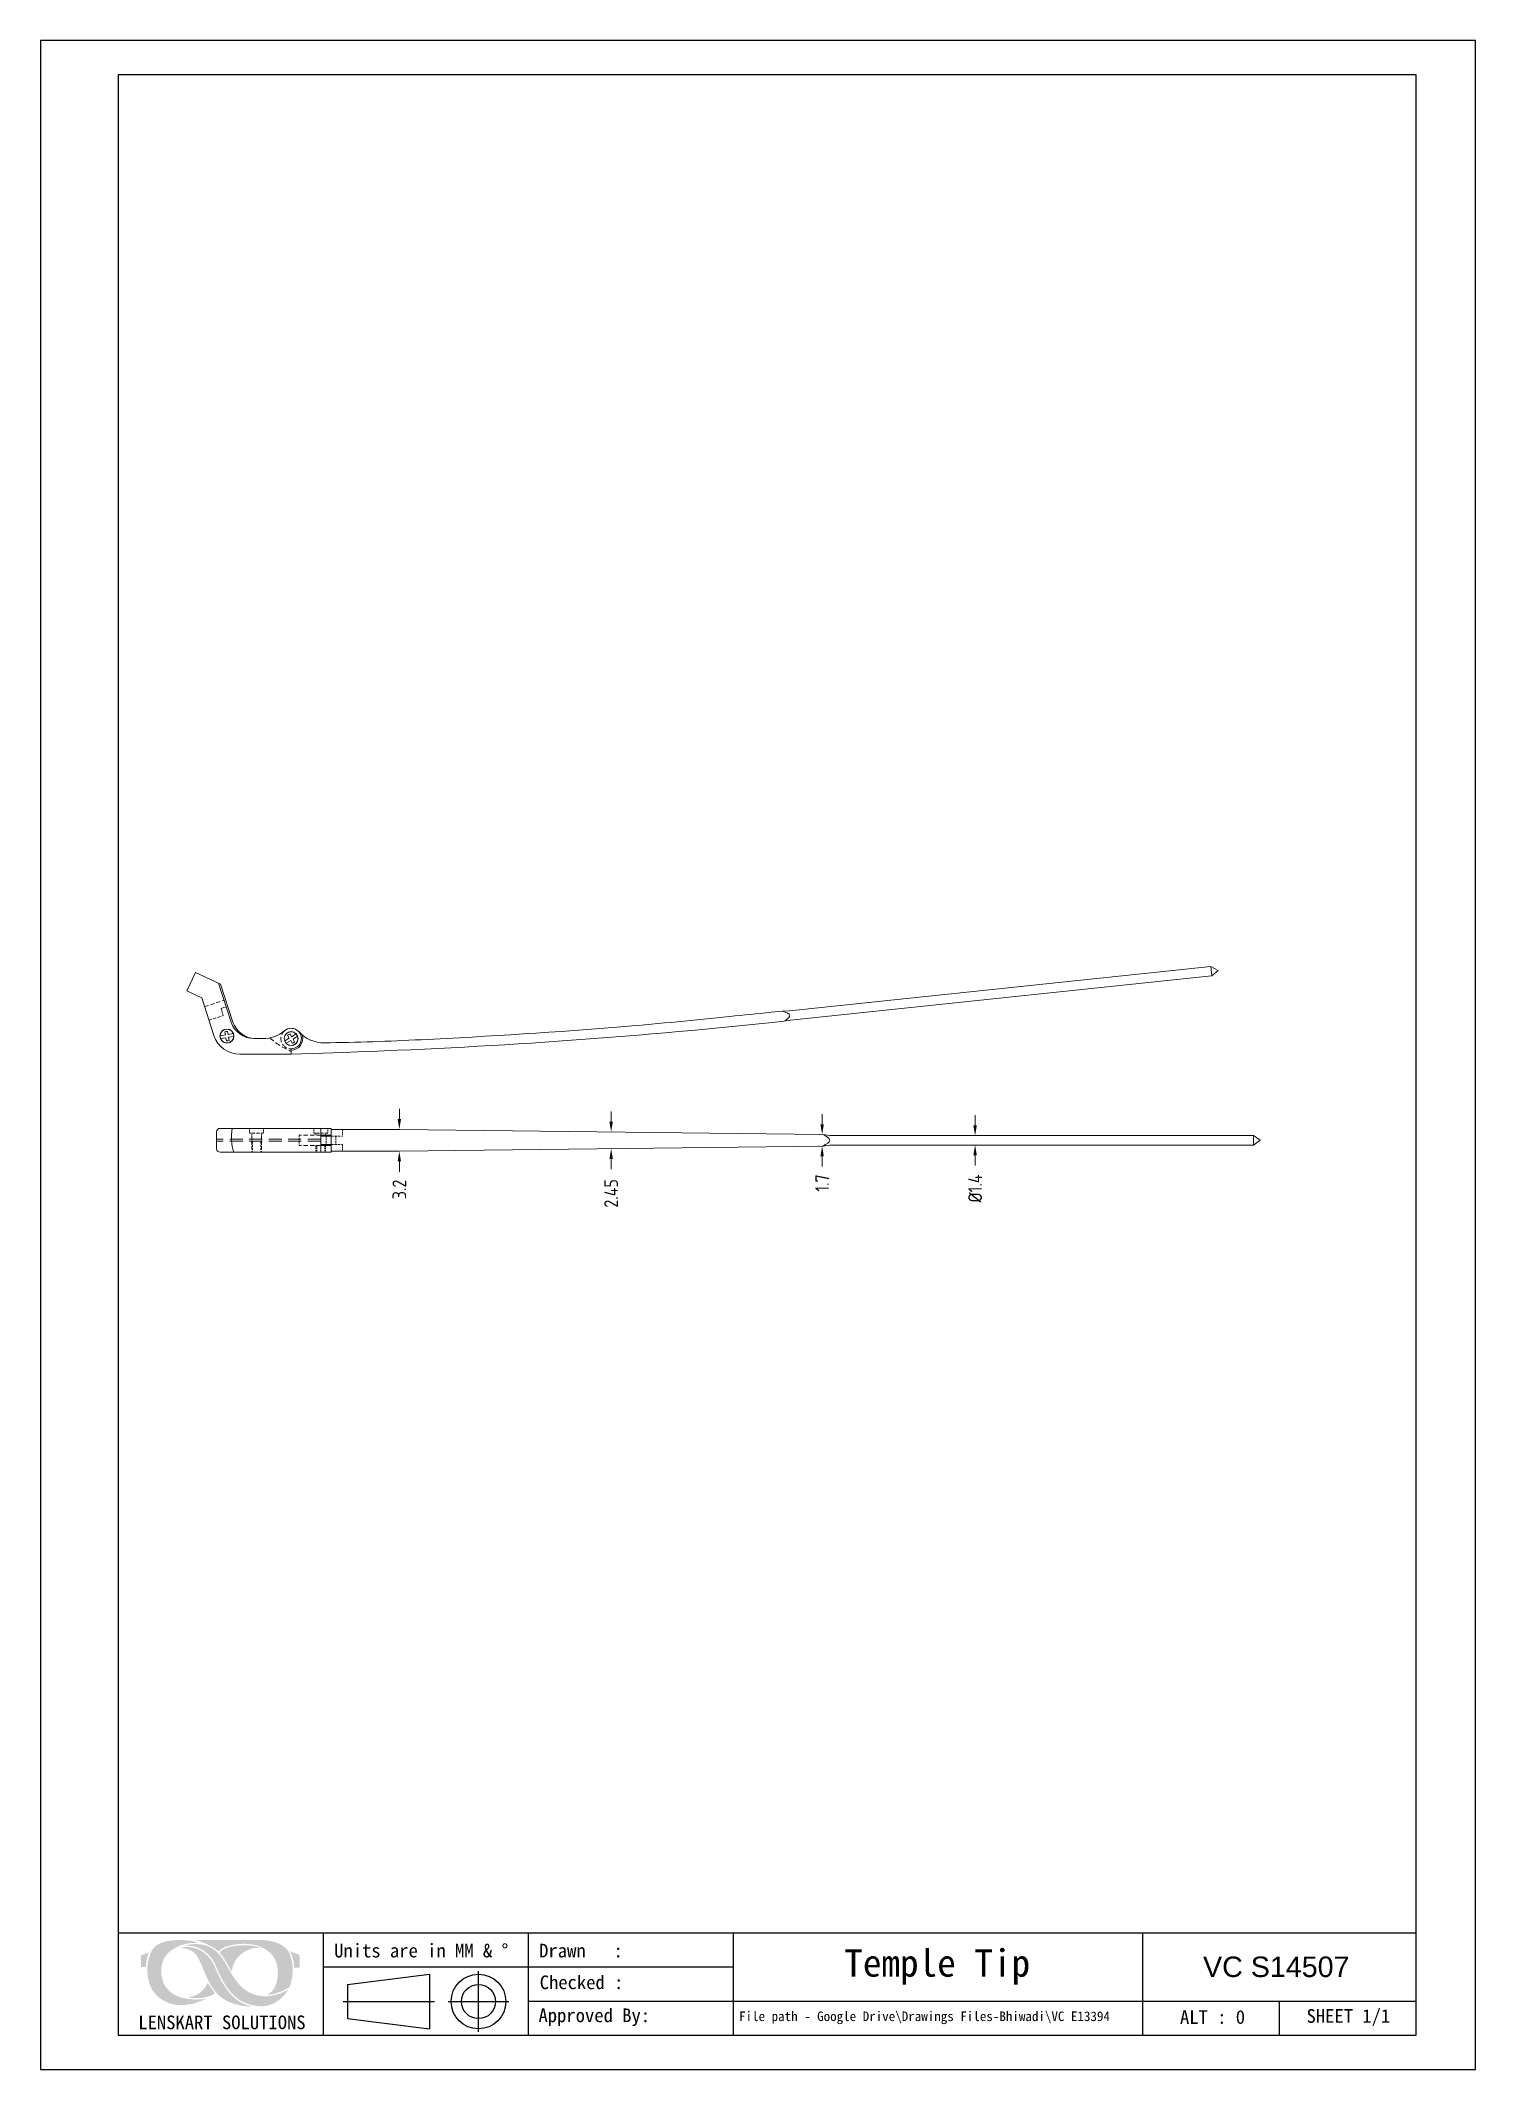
# Model space of a CAD drawing. Header units: inches. Extents: x 14 to 224, y -116 to 181.
import ezdxf

# ---------------------------------------------------------------- set-up
doc = ezdxf.new("R2010")
doc.units = ezdxf.units.IN
doc.header["$MEASUREMENT"] = 0
doc.linetypes.add('HIDDEN', pattern=[9.525, 6.35, -3.175])
doc.layers.add('图框-线条', color=7, linetype='Continuous')
doc.layers.add('绘图层', color=7, linetype='Continuous', lineweight=15)
doc.styles.get("Standard").update_dxf_attribs({"font": 'arial.ttf'})
doc.styles.add('宋体', font='SimSun.ttf')
doc.styles.add('标注', font='dim.shx', dxfattribs={"height": 2})
doc.dimstyles.new('1-1', dxfattribs={"dimtxt": 2, "dimasz": 1.5, "dimexe": 0.5, "dimexo": 0.5, "dimgap": 0.5, "dimtad": 0, "dimdsep": 46, "dimtxsty": '标注', "dimcen": 0.09, "dimclrd": 4, "dimclre": 4, "dimclrt": 4, "dimadec": 0, "dimazin": 0, "dimtfac": 1, "dimtofl": 0, "dimtmove": 0, "dimatfit": 3, "dimfxl": 1, "dimtolj": 1, "dimtzin": 0, "dimlwd": 13, "dimlwe": 13, "dimarcsym": 0})

# ---------------------------------------------------------------- blocks, each defined once
blk = doc.blocks.new('*D7')
at = {"color": 4, "lineweight": 13, "transparency": 16777216}
for p, q in [((128.73, 22.18), (128.73, 23.68)), ((128.35, 20.68), (128.23, 20.68)), ((128.35, 18.98), (128.23, 18.98)), ((128.73, 17.48), (128.73, 15.98))]:
    blk.add_line(p, q, dxfattribs=at)
at = {"color": 4, "transparency": 16777216}
for points in [[(128.48, 22.18), (128.98, 22.18), (128.73, 20.68)], [(128.48, 17.48), (128.98, 17.48), (128.73, 18.98)]]:
    blk.add_solid(points, dxfattribs=at)
at = {"layer": 'Defpoints', "color": 0, "transparency": 16777216}
for p in [(128.73, 18.98), (128.85, 20.68), (128.85, 18.98)]:
    blk.add_point(p, dxfattribs=at)
at = {"color": 4, "lineweight": 20, "transparency": 16777216, "insert": (128.73, 13.58), "char_height": 2, "attachment_point": 5, "rotation": 90, "style": '标注'}
blk.add_mtext('\\A1;1.7', dxfattribs=at)
blk = doc.blocks.new('*D6')
at = {"color": 4, "lineweight": 13, "transparency": 16777216}
for p, q in [((151.12, 22.03), (151.12, 23.53)), ((151.01, 20.53), (150.62, 20.53)), ((151.01, 19.13), (150.62, 19.13)), ((151.12, 17.63), (151.12, 16.13))]:
    blk.add_line(p, q, dxfattribs=at)
at = {"color": 4, "transparency": 16777216}
for points in [[(150.87, 22.03), (151.37, 22.03), (151.12, 20.53)], [(150.87, 17.63), (151.37, 17.63), (151.12, 19.13)]]:
    blk.add_solid(points, dxfattribs=at)
at = {"layer": 'Defpoints', "color": 0, "transparency": 16777216}
for p in [(151.12, 19.13), (151.51, 20.53), (151.51, 19.13)]:
    blk.add_point(p, dxfattribs=at)
at = {"color": 4, "lineweight": 20, "transparency": 16777216, "insert": (151.12, 12.78), "char_height": 2, "attachment_point": 5, "rotation": 90, "style": '标注'}
blk.add_mtext('\\A1;%%C1.4', dxfattribs=at)
blk = doc.blocks.new('*D8')
at = {"color": 4, "lineweight": 13, "transparency": 16777216}
for p, q in [((66.85, 22.93), (66.85, 24.43)), ((66.85, 16.73), (66.85, 15.23))]:
    blk.add_line(p, q, dxfattribs=at)
at = {"color": 4, "transparency": 16777216}
for points in [[(66.6, 22.93), (67.1, 22.93), (66.85, 21.43)], [(66.6, 16.73), (67.1, 16.73), (66.85, 18.23)]]:
    blk.add_solid(points, dxfattribs=at)
at = {"layer": 'Defpoints', "color": 0, "transparency": 16777216}
for p in [(66.85, 21.43), (66.85, 18.23), (66.85, 18.23)]:
    blk.add_point(p, dxfattribs=at)
at = {"color": 4, "lineweight": 20, "transparency": 16777216, "insert": (66.85, 12.64), "char_height": 2, "attachment_point": 5, "rotation": 90, "style": '标注'}
blk.add_mtext('\\A1;3.2', dxfattribs=at)
blk = doc.blocks.new('*D9')
at = {"color": 4, "lineweight": 13, "transparency": 16777216}
for p, q in [((97.85, 22.56), (97.85, 24.06)), ((97.85, 17.11), (97.85, 15.61))]:
    blk.add_line(p, q, dxfattribs=at)
at = {"color": 4, "transparency": 16777216}
for points in [[(97.6, 22.56), (98.1, 22.56), (97.85, 21.06)], [(97.6, 17.11), (98.1, 17.11), (97.85, 18.61)]]:
    blk.add_solid(points, dxfattribs=at)
at = {"layer": 'Defpoints', "color": 0, "transparency": 16777216}
for p in [(97.85, 21.06), (97.85, 18.61), (97.85, 18.61)]:
    blk.add_point(p, dxfattribs=at)
at = {"color": 4, "lineweight": 20, "transparency": 16777216, "insert": (97.85, 12.06), "char_height": 2, "attachment_point": 5, "rotation": 90, "style": '标注'}
blk.add_mtext('\\A1;2.45', dxfattribs=at)

msp = doc.modelspace()

# ---------------------------------------------------------------- hatches: boundary and pattern name
at = {"layer": '图框-线条', "lineweight": 0, "ltscale": 0.1}
h = msp.add_hatch(color=252, dxfattribs=at)
edge = h.paths.add_edge_path()
edge.add_spline(control_points=[(29.048, -99.486), (29.048, -99.486), (29.046, -101.2), (29.046, -101.2), (29.046, -101.2), (29.046, -101.2), (29.759, -101.2), (29.759, -101.2), (29.759, -101.2), (29.812, -100.799), (29.818, -100.45), (29.897, -100.051), (29.897, -100.051), (29.965, -99.701), (30.072, -99.351), (30.195, -99.049), (30.195, -99.049), (30.195, -99.049), (29.048, -99.486), (29.048, -99.486)], knot_values=[0, 0, 0, 0, 0.1666667, 0.1666667, 0.1666667, 0.1666667, 0.3333333, 0.3333333, 0.3333333, 0.3333333, 0.5, 0.5, 0.5, 0.5, 0.6666667, 0.6666667, 0.6666667, 0.6666667, 1, 1, 1, 1], degree=3, periodic=0)
edge = h.paths.add_edge_path()
edge.add_spline(control_points=[(51.449, -101.274), (51.449, -101.274), (52.255, -101.281), (52.255, -101.281), (52.255, -101.281), (52.255, -101.281), (52.258, -99.427), (52.258, -99.427), (52.258, -99.427), (52.258, -99.427), (50.846, -98.867), (50.846, -98.867), (50.846, -98.867), (50.991, -99.225), (51.152, -99.485), (51.262, -99.933), (51.262, -99.933), (51.373, -100.389), (51.41, -100.787), (51.449, -101.274)], knot_values=[0, 0, 0, 0, 0.1666667, 0.1666667, 0.1666667, 0.1666667, 0.3333333, 0.3333333, 0.3333333, 0.3333333, 0.5, 0.5, 0.5, 0.5, 0.6666667, 0.6666667, 0.6666667, 0.6666667, 1, 1, 1, 1], degree=3, periodic=0)
edge = h.paths.add_edge_path(flags=17)
edge.add_spline(control_points=[(35.966, -105.618), (36.098, -105.726), (36.922, -105.741), (37.065, -105.745), (37.065, -105.745), (37.943, -105.772), (39.266, -105.558), (39.841, -105.003), (39.841, -105.003), (39.789, -104.921), (39.757, -104.888), (39.701, -104.82), (39.701, -104.82), (39.701, -104.82), (38.832, -103.531), (38.832, -103.531), (38.832, -103.531), (38.621, -103.791), (38.529, -104.285), (37.727, -104.901), (37.727, -104.901), (37.254, -105.264), (36.695, -105.518), (35.966, -105.618)], knot_values=[0, 0, 0, 0, 0.1428571, 0.1428571, 0.1428571, 0.1428571, 0.2857143, 0.2857143, 0.2857143, 0.2857143, 0.4285714, 0.4285714, 0.4285714, 0.4285714, 0.5714286, 0.5714286, 0.5714286, 0.5714286, 0.7142857, 0.7142857, 0.7142857, 0.7142857, 1, 1, 1, 1], degree=3, periodic=0)
edge = h.paths.add_edge_path(flags=17)
edge.add_spline(control_points=[(40.515, -99.042), (40.563, -99.125), (40.575, -99.115), (40.638, -99.187), (40.638, -99.187), (41.286, -99.929), (42.216, -101.72), (42.336, -101.845), (42.336, -101.845), (42.396, -100.346), (43.649, -99.037), (44.884, -98.605), (44.884, -98.605), (45.532, -98.378), (45.881, -98.372), (46.603, -98.438), (46.603, -98.438), (46.365, -98.244), (45.359, -98.08), (45.104, -98.051), (45.104, -98.051), (43.891, -97.913), (42.135, -98.029), (41.059, -98.631), (41.059, -98.631), (40.889, -98.726), (40.578, -98.921), (40.515, -99.042)], knot_values=[0, 0, 0, 0, 0.125, 0.125, 0.125, 0.125, 0.25, 0.25, 0.25, 0.25, 0.375, 0.375, 0.375, 0.375, 0.5, 0.5, 0.5, 0.5, 0.625, 0.625, 0.625, 0.625, 0.75, 0.75, 0.75, 0.75, 1, 1, 1, 1], degree=3, periodic=0)
edge = h.paths.add_edge_path()
edge.add_spline(control_points=[(39.934, -101.395), (39.527, -100.478), (39.401, -100.224), (38.762, -99.534), (38.762, -99.534), (37.886, -98.591), (36.542, -98.121), (35.215, -98.301), (35.215, -98.301), (35.128, -98.313), (35.052, -98.324), (34.967, -98.341), (34.967, -98.341), (34.967, -98.341), (34.734, -98.412), (34.734, -98.412), (34.734, -98.412), (35.502, -98.45), (36.099, -98.561), (36.608, -98.946), (36.608, -98.946), (37.113, -99.328), (37.308, -99.631), (37.632, -100.295), (37.632, -100.295), (38.161, -101.377), (38.52, -102.588), (39.111, -103.59), (39.111, -103.59), (39.742, -104.657), (40.353, -105.438), (41.417, -106.058), (41.417, -106.058), (42.271, -106.555), (44.061, -107.026), (45.251, -106.978), (45.251, -106.978), (45.118, -106.913), (44.933, -106.888), (44.776, -106.84), (44.776, -106.84), (42.565, -106.166), (41.288, -104.289), (40.314, -102.23), (40.314, -102.23), (40.182, -101.952), (40.06, -101.679), (39.934, -101.395)], knot_values=[0, 0, 0, 0, 0.0769231, 0.0769231, 0.0769231, 0.0769231, 0.1538462, 0.1538462, 0.1538462, 0.1538462, 0.2307692, 0.2307692, 0.2307692, 0.2307692, 0.3076923, 0.3076923, 0.3076923, 0.3076923, 0.3846154, 0.3846154, 0.3846154, 0.3846154, 0.4615385, 0.4615385, 0.4615385, 0.4615385, 0.5384615, 0.5384615, 0.5384615, 0.5384615, 0.6153846, 0.6153846, 0.6153846, 0.6153846, 0.6923077, 0.6923077, 0.6923077, 0.6923077, 0.7692308, 0.7692308, 0.7692308, 0.7692308, 0.8461538, 0.8461538, 0.8461538, 0.8461538, 1, 1, 1, 1], degree=3, periodic=0)
edge = h.paths.add_edge_path()
edge.add_spline(control_points=[(50.559, -104.543), (50.523, -104.545), (49.703, -104.935), (49.537, -104.999), (49.537, -104.999), (49.185, -105.136), (48.768, -105.264), (48.376, -105.34), (48.376, -105.34), (47.401, -105.529), (46.688, -105.525), (45.756, -105.253), (45.756, -105.253), (44.17, -104.791), (43.247, -103.68), (42.501, -102.521), (42.501, -102.521), (41.179, -100.469), (40.642, -98.479), (38.092, -97.935), (38.092, -97.935), (37.664, -97.843), (37.152, -97.807), (36.699, -97.842), (36.699, -97.842), (36.394, -97.866), (35.673, -97.937), (35.453, -98.069), (35.453, -98.069), (36.578, -98.044), (37.456, -98.262), (38.251, -98.832), (38.251, -98.832), (39.905, -100.016), (39.956, -101.26), (40.821, -102.803), (40.821, -102.803), (41.236, -103.543), (41.535, -104.119), (42.107, -104.788), (42.107, -104.788), (43.294, -106.176), (44.557, -106.793), (46.499, -106.934), (46.499, -106.934), (47.437, -107.003), (48.379, -106.591), (48.998, -106.201), (48.998, -106.201), (49.425, -105.932), (49.761, -105.594), (50.081, -105.227), (50.081, -105.227), (50.248, -105.035), (50.428, -104.751), (50.559, -104.543)], knot_values=[0, 0, 0, 0, 0.0666667, 0.0666667, 0.0666667, 0.0666667, 0.1333333, 0.1333333, 0.1333333, 0.1333333, 0.2, 0.2, 0.2, 0.2, 0.2666667, 0.2666667, 0.2666667, 0.2666667, 0.3333333, 0.3333333, 0.3333333, 0.3333333, 0.4, 0.4, 0.4, 0.4, 0.4666667, 0.4666667, 0.4666667, 0.4666667, 0.5333333, 0.5333333, 0.5333333, 0.5333333, 0.6, 0.6, 0.6, 0.6, 0.6666667, 0.6666667, 0.6666667, 0.6666667, 0.7333333, 0.7333333, 0.7333333, 0.7333333, 0.8, 0.8, 0.8, 0.8, 0.8666667, 0.8666667, 0.8666667, 0.8666667, 1, 1, 1, 1], degree=3, periodic=0)
edge = h.paths.add_edge_path()
edge.add_spline(control_points=[(40.362, -98.882), (40.922, -98.447), (41.085, -98.308), (41.904, -98.079), (41.904, -98.079), (43.774, -97.556), (46.187, -97.693), (47.654, -98.845), (47.654, -98.845), (48.457, -99.475), (49.112, -100.58), (49.074, -102.128), (49.074, -102.128), (49.046, -103.271), (48.767, -104.378), (47.86, -105.036), (47.86, -105.036), (47.8, -105.08), (47.553, -105.233), (47.496, -105.252), (47.496, -105.252), (48.385, -105.307), (49.78, -104.704), (50.514, -104.287), (50.514, -104.287), (50.791, -104.13), (50.763, -104.157), (50.881, -103.837), (50.881, -103.837), (51.346, -102.574), (51.361, -100.825), (50.937, -99.598), (50.937, -99.598), (50.742, -99.034), (50.528, -98.738), (50.16, -98.37), (50.16, -98.37), (49.4, -97.609), (47.89, -97.254), (46.798, -97.255), (46.798, -97.255), (43.573, -97.256), (40.264, -97.22), (37.059, -97.256), (37.059, -97.256), (37.292, -97.358), (37.708, -97.454), (37.976, -97.551), (37.976, -97.551), (38.248, -97.65), (39.429, -98.206), (39.66, -98.346), (39.66, -98.346), (39.981, -98.54), (40.302, -98.849), (40.362, -98.882)], knot_values=[0, 0, 0, 0, 0.0666667, 0.0666667, 0.0666667, 0.0666667, 0.1333333, 0.1333333, 0.1333333, 0.1333333, 0.2, 0.2, 0.2, 0.2, 0.2666667, 0.2666667, 0.2666667, 0.2666667, 0.3333333, 0.3333333, 0.3333333, 0.3333333, 0.4, 0.4, 0.4, 0.4, 0.4666667, 0.4666667, 0.4666667, 0.4666667, 0.5333333, 0.5333333, 0.5333333, 0.5333333, 0.6, 0.6, 0.6, 0.6, 0.6666667, 0.6666667, 0.6666667, 0.6666667, 0.7333333, 0.7333333, 0.7333333, 0.7333333, 0.8, 0.8, 0.8, 0.8, 0.8666667, 0.8666667, 0.8666667, 0.8666667, 1, 1, 1, 1], degree=3, periodic=0)
edge = h.paths.add_edge_path()
edge.add_spline(control_points=[(38.58, -105.835), (38.442, -105.828), (38.178, -105.889), (38.016, -105.904), (38.016, -105.904), (35.446, -106.144), (32.409, -105.466), (32.042, -102.322), (32.042, -102.322), (31.87, -100.857), (32.326, -99.53), (33.502, -98.723), (33.502, -98.723), (34.675, -97.918), (35.851, -97.6), (37.582, -97.649), (37.582, -97.649), (37.582, -97.649), (36.885, -97.455), (36.885, -97.455), (36.885, -97.455), (35.357, -97.128), (33.071, -97.114), (31.722, -97.787), (31.722, -97.787), (30.958, -98.167), (30.533, -98.733), (30.241, -99.683), (30.241, -99.683), (29.743, -101.305), (29.889, -103.803), (31.104, -105.082), (31.104, -105.082), (31.261, -105.248), (31.333, -105.361), (31.52, -105.51), (31.52, -105.51), (31.711, -105.661), (31.747, -105.714), (31.988, -105.885), (31.988, -105.885), (33.565, -107), (35.617, -106.937), (37.42, -106.333), (37.42, -106.333), (37.63, -106.263), (37.835, -106.18), (38.027, -106.097), (38.027, -106.097), (38.149, -106.045), (38.512, -105.851), (38.58, -105.835)], knot_values=[0, 0, 0, 0, 0.0714286, 0.0714286, 0.0714286, 0.0714286, 0.1428571, 0.1428571, 0.1428571, 0.1428571, 0.2142857, 0.2142857, 0.2142857, 0.2142857, 0.2857143, 0.2857143, 0.2857143, 0.2857143, 0.3571429, 0.3571429, 0.3571429, 0.3571429, 0.4285714, 0.4285714, 0.4285714, 0.4285714, 0.5, 0.5, 0.5, 0.5, 0.5714286, 0.5714286, 0.5714286, 0.5714286, 0.6428571, 0.6428571, 0.6428571, 0.6428571, 0.7142857, 0.7142857, 0.7142857, 0.7142857, 0.7857143, 0.7857143, 0.7857143, 0.7857143, 0.8571429, 0.8571429, 0.8571429, 0.8571429, 1, 1, 1, 1], degree=3, periodic=0)

# ---------------------------------------------------------------- linework, layer by layer
for p, q in [((215.69, 175.818), (25.69, 175.818)), ((25.69, 175.818), (25.69, -111.182)), ((215.69, -111.182), (215.69, 175.818)), ((25.69, -96.182), (215.69, -96.182)), ((55.69, -96.182), (55.69, -111.182)), ((85.69, -96.182), (85.69, -111.182)), ((115.69, -96.182), (115.69, -111.182)), ((175.69, -111.182), (175.69, -96.182)), ((55.69, -101.182), (115.69, -101.182)), ((59.285, -103.741), (71.285, -102.241)), ((59.285, -103.741), (59.285, -108.741)), ((71.285, -102.241), (71.285, -110.241)), ((78.435, -110.685), (78.435, -101.797)), ((58.625, -106.241), (72.018, -106.241)), ((73.991, -106.241), (82.88, -106.241)), ((85.69, -106.182), (215.69, -106.182)), ((195.69, -111.182), (195.69, -106.182)), ((59.285, -108.741), (71.285, -110.241)), ((25.69, -111.182), (215.69, -111.182))]:
    msp.add_line(p, q)
at = {"color": 7, "lineweight": 20}
for p, q in [((123.944, 38.803), (185.604, 45.284)), ((185.75, 43.891), (185.604, 45.284)), ((185.604, 45.284), (186.672, 44.692)), ((186.672, 44.692), (185.75, 43.891)), ((40.381, 42.853), (42.236, 37.145)), ((40.691, 42.709), (42.499, 37.145)), ((124.09, 37.41), (185.75, 43.891)), ((37.931, 40.686), (39.717, 35.19)), ((121.25, 38.57), (122.944, 38.748)), ((121.407, 37.078), (123.101, 37.256)), ((46.864, 34.726), (45.565, 34.726)), ((51.017, 32.426), (51.017, 33.226)), ((51.017, 32.426), (58.741, 32.696)), ((51.017, 32.426), (43.521, 32.426)), ((56.853, 21.583), (40.608, 21.583)), ((55.353, 21.583), (55.353, 18.083)), ((56.853, 21.433), (56.853, 18.233)), ((66.853, 21.433), (128.853, 20.683)), ((56.853, 18.083), (40.608, 18.083)), ((66.853, 18.233), (128.853, 18.983)), ((129.853, 20.533), (128.853, 20.683)), ((128.853, 18.983), (129.853, 19.133)), ((129.853, 20.533), (191.853, 20.533)), ((129.853, 19.133), (191.853, 19.133)), ((191.853, 20.533), (191.853, 19.133)), ((191.853, 20.533), (192.853, 19.833)), ((192.853, 19.833), (191.853, 19.133))]:
    msp.add_line(p, q, dxfattribs=at)
at = {"color": 0, "lineweight": 20}
for p, q in [((35.772, 41.692), (37.04, 44.411)), ((37.931, 40.686), (35.772, 41.692)), ((37.04, 44.411), (40.691, 42.709)), ((122.944, 38.748), (123.944, 38.803)), ((124.09, 37.41), (123.101, 37.256)), ((40.108, 21.083), (40.108, 18.583)), ((56.853, 21.583), (56.853, 20.583)), ((66.853, 21.433), (56.853, 21.433)), ((55.353, 20.583), (56.853, 20.583)), ((55.353, 20.433), (55.353, 19.233)), ((56.853, 20.433), (55.353, 20.433)), ((56.853, 19.233), (55.353, 19.233)), ((55.353, 19.083), (56.853, 19.083)), ((56.853, 19.083), (56.853, 18.083)), ((66.853, 18.233), (56.853, 18.233))]:
    msp.add_line(p, q, dxfattribs=at)
at = {"color": 4, "linetype": 'HIDDEN', "lineweight": 20, "ltscale": 0.094488}
msp.add_line((38.348, 39.401), (41.201, 40.329), dxfattribs=at)
at = {"color": 4, "linetype": 'HIDDEN', "lineweight": 20, "ltscale": 0.025197}
msp.add_line((40.75, 39.13), (41.511, 39.377), dxfattribs=at)
at = {"color": 4, "linetype": 'HIDDEN', "lineweight": 20, "ltscale": 0.034646}
msp.add_line((40.75, 39.13), (41.09, 38.084), dxfattribs=at)
at = {"color": 4, "linetype": 'HIDDEN', "lineweight": 20, "ltscale": 0.069291}
msp.add_line((38.997, 37.404), (41.09, 38.084), dxfattribs=at)
at = {"color": 4, "linetype": 'HIDDEN', "lineweight": 20, "ltscale": 0.022047}
for p, q in [((44.93, 21.583), (44.93, 20.883)), ((46.98, 21.583), (46.98, 20.883)), ((54.328, 21.583), (54.328, 20.883)), ((56.378, 21.583), (56.378, 20.883))]:
    msp.add_line(p, q, dxfattribs=at)
at = {"color": 4, "linetype": 'HIDDEN', "lineweight": 20, "ltscale": 0.064567}
for p, q in [((46.98, 20.883), (44.93, 20.883)), ((56.378, 20.883), (54.328, 20.883))]:
    msp.add_line(p, q, dxfattribs=at)
at = {"color": 4, "linetype": 'HIDDEN', "lineweight": 20, "ltscale": 0.018898}
for p, q in [((45.255, 20.933), (45.255, 20.333)), ((46.655, 20.933), (46.655, 20.333))]:
    msp.add_line(p, q, dxfattribs=at)
at = {"color": 4, "linetype": 'HIDDEN', "lineweight": 20, "ltscale": 0.011024}
for p, q in [((54.653, 20.933), (54.653, 20.583)), ((56.053, 20.933), (56.053, 20.583))]:
    msp.add_line(p, q, dxfattribs=at)
at = {"color": 4, "linetype": 'HIDDEN', "lineweight": 20, "ltscale": 0.032402}
for p, q in [((58.553, 21.433), (58.553, 20.433)), ((58.553, 19.233), (58.553, 18.233))]:
    msp.add_line(p, q, dxfattribs=at)
at = {"color": 4, "linetype": 'HIDDEN', "lineweight": 20, "ltscale": 0.3}
for p, q in [((55.353, 19.983), (40.108, 19.983)), ((55.353, 19.683), (40.108, 19.683))]:
    msp.add_line(p, q, dxfattribs=at)
at = {"color": 4, "linetype": 'HIDDEN', "lineweight": 20, "ltscale": 0.072441}
for p, q in [((45.255, 20.333), (45.255, 18.033)), ((46.655, 20.333), (46.655, 18.033))]:
    msp.add_line(p, q, dxfattribs=at)
at = {"color": 4, "linetype": 'HIDDEN', "lineweight": 20, "ltscale": 0.051969}
for p, q in [((45.355, 19.683), (45.355, 18.033)), ((46.555, 19.683), (46.555, 18.033))]:
    msp.add_line(p, q, dxfattribs=at)
at = {"color": 4, "linetype": 'HIDDEN', "lineweight": 20, "ltscale": 0.047244}
msp.add_line((52.208, 20.583), (52.208, 19.083), dxfattribs=at)
at = {"color": 4, "linetype": 'HIDDEN', "lineweight": 20, "ltscale": 0.09903}
for p, q in [((55.353, 20.583), (52.208, 20.583)), ((55.353, 19.083), (52.208, 19.083))]:
    msp.add_line(p, q, dxfattribs=at)
at = {"color": 4, "linetype": 'HIDDEN', "lineweight": 20, "ltscale": 0.033071}
for p, q in [((54.653, 19.083), (54.653, 18.083)), ((54.753, 19.083), (54.753, 18.083)), ((55.953, 19.083), (55.953, 18.083)), ((56.053, 19.083), (56.053, 18.083))]:
    msp.add_line(p, q, dxfattribs=at)
at = {"color": 4, "linetype": 'HIDDEN', "lineweight": 20, "ltscale": 0.037795}
for p, q in [((56.153, 20.433), (56.153, 19.233)), ((57.553, 20.433), (57.553, 19.233))]:
    msp.add_line(p, q, dxfattribs=at)
at = {"color": 4, "linetype": 'HIDDEN', "lineweight": 20, "ltscale": 0.053543}
for p, q in [((56.853, 20.433), (58.553, 20.433)), ((56.853, 19.233), (58.553, 19.233))]:
    msp.add_line(p, q, dxfattribs=at)
msp.add_lwpolyline([(14.344, -116.182), (224.344, -116.182), (224.344, 180.818), (14.344, 180.818)], close=True)
at = {"color": 7, "linetype": 'Continuous', "lineweight": 20, "ltscale": 0.036}
for points in [[(40.62, 35.118), (41.389, 35.247), (41.311, 35.711, -0.145898), (41.706, 35.777), (41.784, 35.313), (42.553, 35.442)], [(42.619, 35.047), (41.85, 34.919), (41.928, 34.454, -0.145898), (41.533, 34.388), (41.455, 34.852), (40.686, 34.723)], [(50.071, 34.401), (50.743, 34.797), (50.504, 35.203, -0.145898), (50.848, 35.406), (51.088, 35), (51.759, 35.396)], [(51.962, 35.052), (51.291, 34.656), (51.53, 34.25, -0.145898), (51.185, 34.047), (50.946, 34.453), (50.274, 34.056)]]:
    msp.add_lwpolyline(points, format="xyb", dxfattribs=at)
at = {"color": 7, "lineweight": 20}
msp.add_lwpolyline([(52.127, 35.736, 0.2148348), (55.894, 34.1, 0.009555), (70.027, 34.563, 0.0083345), (99.921, 36.485, 0.0044899), (115.208, 37.956)], format="xyb", dxfattribs=at)
for centre, radius in [((41.619, 35.083), 1.025), ((41.619, 35.083), 1), ((51.017, 34.726), 1.025), ((51.017, 34.726), 1)]:
    msp.add_circle(centre, radius, dxfattribs=at)
for radius in [4, 2.5]:
    msp.add_circle((78.435, -106.241), radius)
for centre, radius, start, end in [((45.565, 38.226), 3.5, 198, 270), ((45.827, 38.226), 3.5, 198, 270), ((46.864, 39.726), 5, 270, 309.71514), ((51.017, 34.726), 1.5, 270, 129.71514), ((27.331, 932.148), 900, 272, 276), ((27.331, 932.148), 898.5, 275.612706, 276), ((43.521, 36.426), 4, 198, 270), ((51.017, 34.726), 1.7, 270, 17.95575)]:
    msp.add_arc(centre, radius, start, end, dxfattribs=at)
at = {"color": 4, "linetype": 'HIDDEN', "lineweight": 20, "ltscale": 0.115674}
msp.add_arc((51.017, 34.726), 1.5, 129.71514, 270, dxfattribs=at)
at = {"color": 4, "linetype": 'HIDDEN', "lineweight": 20, "ltscale": 0.117501}
msp.add_arc((56.037, 44.295), 12.5, 229.22233, 246.32245, dxfattribs=at)
at = {"color": 0, "lineweight": 20}
for centre, radius, start, end in [((40.608, 21.083), 0.5, 90, 180), ((49.267, 20.304), 7, 169.47083, 198.49754), ((40.608, 18.583), 0.5, 180, 270)]:
    msp.add_arc(centre, radius, start, end, dxfattribs=at)
at = {"color": 7, "lineweight": 20}
for points in [[(123.101, 37.256), (124.017, 38.107), (122.944, 38.748)], [(128.853, 18.983), (129.853, 19.833), (128.853, 20.683)]]:
    msp.add_spline(points, degree=3, dxfattribs=at)

# ---------------------------------------------------------------- texts
at = {"insert": (195.2, -101.181), "char_height": 2.9997, "width": 34.34827, "attachment_point": 5}
msp.add_mtext('VC S14507', dxfattribs=at)
at = {"layer": '绘图层', "color": 7, "linetype": 'ByBlock', "lineweight": 9, "attachment_point": 5, "style": '宋体'}
for s, insert, char_height, width in [('\\pxql;{\\fNSimSun|b0|i0|c0|p49;Units are in MM & %%D}', (72.584, -98.801), 2, 30.54433), ('\\pxql;{\\fNSimSun|b0|i0|c0|p49;Drawn   : }', (102.584, -98.801), 2, 30.54433), ('{\\fNSimSun|b0|i0|c0|p49;Temple Tip}', (145.572, -101.179), 4, 58.28686), ('\\pxql;{\\fNSimSun|b0|i0|c0|p49;Checked : }', (98.843, -103.448), 2, 22.90147), ('{\\fSimSun|b0|i0|c134|p2;LENSKART SOLUTIONS}', (40.89, -109.307), 2, 58.97445), ('\\pxql;{\\fNSimSun|b0|i0|c0|p49;Approved By:}', (98.67, -108.553), 2, 22.90147), ('\\pxql;{\\fNSimSun|b0|i0|c0|p49;File path - Google Drive\\\\Drawings Files-Bhiwadi\\\\VC E13394}', (161.518, -108.632), 1.4, 89.88999), ('{\\fNSimSun|b0|i0|c0|p49;ALT : 0}', (185.867, -108.526), 2, 17.27914), ('{\\fNSimSun|b0|i0|c0|p49;SHEET 1/1}', (205.75, -108.601), 2, 17.27914)]:
    msp.add_mtext(s, dxfattribs=dict(at, insert=insert, char_height=char_height, width=width))

# ---------------------------------------------------------------- dimensions: what is measured, and where the dimension line sits
at = {"color": 0, "lineweight": 20}
for base, p1, p2, picture, middle in [((66.853, 18.233), (66.853, 21.433), (66.853, 18.233), '*D8', (66.853, 12.638)), ((97.853, 18.608), (97.853, 21.058), (97.853, 18.608), '*D9', (97.853, 12.06)), ((128.731, 18.983), (128.853, 20.683), (128.853, 18.983), '*D7', (128.731, 13.578))]:
    dim = msp.add_linear_dim(base=base, p1=p1, p2=p2, angle=90, dimstyle='1-1', dxfattribs=at)
    dim.commit()
    dim.dimension.update_dxf_attribs({"geometry": picture, "text_midpoint": middle})
dim = msp.add_linear_dim(base=(151.123, 19.133), p1=(151.515, 20.533), p2=(151.515, 19.133), angle=90, text='%%C<>', dimstyle='1-1', dxfattribs=at)
dim.commit()
dim.dimension.update_dxf_attribs({"geometry": '*D6', "text_midpoint": (151.123, 12.776)})

doc.saveas('drawing.dxf')
